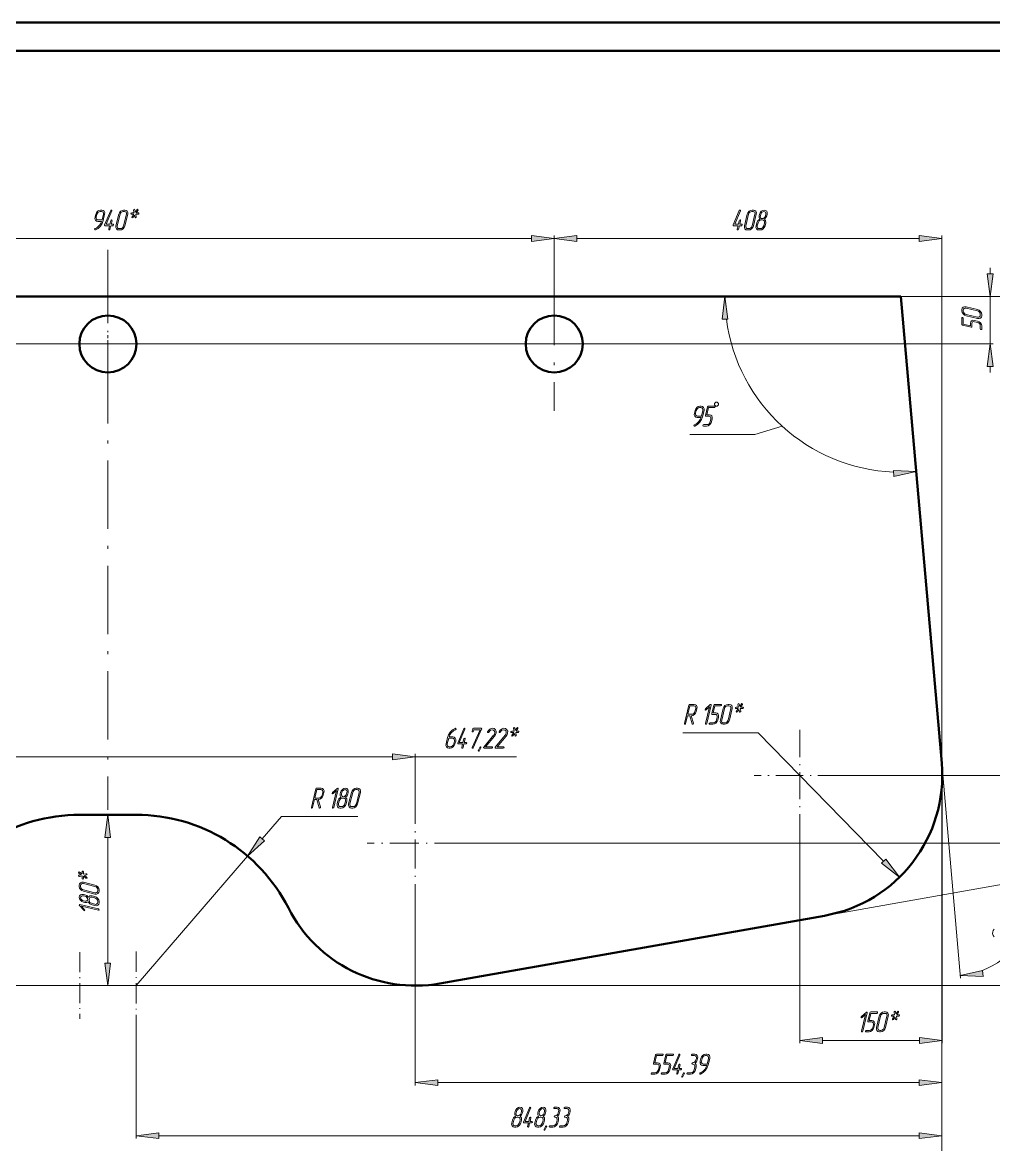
# Model space of a CAD drawing. Extents: x 0 to 420, y 0 to 297.
# Drawn here: x 162.6 to 333.1, y 100 to 297 of the extents above; entities that cross this region are included whole.
import ezdxf

# ---------------------------------------------------------------- set-up
doc = ezdxf.new("R2010")
doc.units = 0
doc.linetypes.add('DASHDOT', pattern=[18.5, 12, -3, 0.5, -3])

msp = doc.modelspace()

# ---------------------------------------------------------------- linework, layer by layer
at = {"color": 7, "lineweight": 50}
for p, q in [((420, 297), (0, 297)), ((415, 292), (20, 292)), ((38.450058, 248.887726), (316.782593, 248.887726)), ((323.949646, 166.96759), (316.782593, 248.887726)), ((177.616318, 157.887726), (172.671356, 157.887726)), ((177.616318, 157.887726), (182.561279, 157.887726)), ((235.892273, 128.267532), (303.385986, 140.168488))]:
    msp.add_line(p, q, dxfattribs=at)
at = {"color": 7, "lineweight": 13}
for p, q in [((103.248764, 259.064117), (251.983871, 259.064117)), ((255.949646, 252.32074), (255.949646, 259.564117)), ((255.949646, 252.32074), (255.949646, 259.564117)), ((259.915436, 259.064117), (319.983887, 259.064117)), ((323.949646, 166.96759), (323.949646, 259.564117)), ((332.478241, 252.853516), (332.478241, 253.887726)), ((316.782593, 248.887726), (370.407501, 248.887726)), ((316.782593, 248.887726), (332.978241, 248.887726)), ((332.478241, 240.554398), (332.478241, 248.887726)), ((109.653809, 240.554398), (332.978241, 240.554398)), ((332.478241, 235.554398), (332.478241, 236.588623)), ((291.16217, 224.628418), (279.773132, 224.628418)), ((295.930725, 226.131958), (291.16217, 224.628418)), ((291.72699, 172.271851), (278.533569, 172.271851)), ((313.75116, 149.750015), (291.72699, 172.271851)), ((127.647339, 168.068359), (227.585297, 168.068359)), ((231.551071, 161.346252), (231.551071, 168.568359)), ((231.551407, 168.068359), (249.354034, 168.068359)), ((323.949646, 166.96759), (323.949646, 92.572365)), ((323.949646, 166.96759), (327.255554, 129.181015)), ((323.949646, 166.96759), (323.949646, 101.039162)), ((323.949646, 166.96759), (323.949646, 110.352631)), ((307.028198, 164.788696), (362.10556, 164.788696)), ((324.0448, 164.788696), (324.0448, 117.761078)), ((204.703918, 153.643845), (208.073257, 157.563019)), ((208.073257, 157.563019), (221.487732, 157.563019)), ((299.0448, 156.805252), (299.0448, 117.761078)), ((177.575714, 131.8535), (177.575714, 153.921936)), ((240.009598, 152.887726), (350.915985, 152.887726)), ((182.561279, 127.887726), (202.118591, 150.636612)), ((303.385986, 140.168488), (340.740662, 146.755127)), ((231.551071, 144.429199), (231.551071, 110.352631)), ((123.681564, 127.887726), (370.407501, 127.887726)), ((231.551071, 127.887726), (362.10556, 127.887726)), ((231.551071, 127.887726), (350.915985, 127.887726)), ((182.561279, 121.886459), (182.561279, 101.039162)), ((303.010559, 118.261078), (320.07901, 118.261078)), ((235.516846, 110.852631), (319.983887, 110.852631)), ((186.527054, 101.539162), (319.983887, 101.539162))]:
    msp.add_line(p, q, dxfattribs=at)
at = {"color": 7, "linetype": 'DASHDOT', "lineweight": 13}
for p, q in [((177.616318, 257.083008), (177.616318, 158.772308)), ((255.949646, 252.32074), (255.949646, 228.788055)), ((267.716003, 240.554398), (244.183319, 240.554398))]:
    msp.add_line(p, q, dxfattribs=at)
at = {"color": 7, "linetype": 'DASHDOT', "lineweight": 13, "ltscale": 0.456659}
for p, q in [((177.616318, 249.687576), (177.616318, 231.421219)), ((186.749496, 240.554398), (168.483139, 240.554398))]:
    msp.add_line(p, q, dxfattribs=at)
at = {"color": 7, "linetype": 'DASHDOT', "lineweight": 13, "ltscale": 0.399172}
msp.add_line((299.0448, 172.772125), (299.0448, 156.805252), dxfattribs=at)
at = {"color": 7, "linetype": 'DASHDOT', "lineweight": 13, "ltscale": 0.399171}
msp.add_line((307.028198, 164.788696), (291.06134, 164.788696), dxfattribs=at)
at = {"color": 7, "linetype": 'DASHDOT', "lineweight": 13, "ltscale": 0.422926}
for p, q in [((231.551071, 161.346252), (231.551071, 144.429199)), ((240.009598, 152.887726), (223.092545, 152.887726))]:
    msp.add_line(p, q, dxfattribs=at)
at = {"color": 7, "linetype": 'DASHDOT', "lineweight": 13, "ltscale": 0.292593}
for p, q in [((172.671356, 133.739594), (172.671356, 122.035858)), ((178.523224, 127.887726), (166.819489, 127.887726))]:
    msp.add_line(p, q, dxfattribs=at)
at = {"color": 7, "linetype": 'DASHDOT', "lineweight": 13, "ltscale": 0.300063}
for p, q in [((182.561279, 133.888992), (182.561279, 121.886459)), ((188.562546, 127.887726), (176.560013, 127.887726))]:
    msp.add_line(p, q, dxfattribs=at)
at = {"color": 7, "lineweight": 13}
for points in [[(176.780457, 262.201538), (177.047562, 263.31192), (177.065994, 263.603607), (176.978485, 263.844086), (176.794281, 264.007843), (176.550201, 264.064117), (176.324539, 264.064117), (176.048233, 264.002716), (175.790329, 263.838989), (175.587692, 263.593353), (175.472565, 263.31192), (175.352829, 262.810455), (175.329803, 262.518799), (175.417297, 262.27832), (175.596909, 262.114563), (175.845596, 262.063385), (176.51796, 262.063385), (176.37059, 261.715454), (176.149536, 261.377716), (175.799545, 261.034882), (175.596909, 260.901855), (175.389679, 260.804626), (175.320587, 260.758575), (175.288361, 260.692047), (175.297562, 260.599945), (175.362045, 260.564117), (175.412704, 260.569244), (175.891647, 260.840454), (176.306122, 261.24469), (176.596252, 261.700073)], [(178.194275, 261.56192), (178.346252, 262.191315), (178.332443, 262.283417), (178.26796, 262.314117), (178.180466, 262.27832), (178.12059, 262.191315), (177.968628, 261.56192), (177.319275, 261.56192), (178.309402, 263.910614), (178.318619, 263.941315), (178.30481, 264.02832), (178.231125, 264.064117), (178.15744, 264.038544), (178.102173, 263.961792), (177.047562, 261.464722), (177.042969, 261.434021), (177.05217, 261.347015), (177.121246, 261.311188), (177.908752, 261.311188), (177.756775, 260.68692), (177.770599, 260.594818), (177.844284, 260.564117), (177.931778, 260.594818), (177.982437, 260.68692), (178.134415, 261.311188), (178.475204, 261.311188), (178.567307, 261.352142), (178.617966, 261.439117), (178.608749, 261.526123), (178.535065, 261.56192)], [(180.607437, 261.311188), (181.090988, 263.31192), (181.109406, 263.59848), (181.021912, 263.844086), (180.837692, 264.007843), (180.593628, 264.064117), (180.367966, 264.064117), (180.091644, 264.002716), (179.833755, 263.838989), (179.631119, 263.593353), (179.515991, 263.31192), (179.03244, 261.311188), (179.009415, 261.024658), (179.106125, 260.784149), (179.281128, 260.615295), (179.525192, 260.564117), (179.750854, 260.564117), (180.022568, 260.615295), (180.285065, 260.784149), (180.487701, 261.024658)], [(182.573883, 263.562653), (182.877838, 264.002716), (182.905457, 264.064117), (182.891647, 264.151123), (182.817963, 264.18692), (182.707443, 264.115295), (182.431122, 263.716187), (182.348221, 264.115295), (182.260727, 264.18692), (182.173218, 264.145996), (182.117966, 264.064117), (182.117966, 264.002716), (182.210068, 263.562653), (181.80481, 263.562653), (181.712692, 263.521729), (181.666641, 263.43985), (181.671249, 263.347748), (181.744934, 263.31192), (182.150192, 263.31192), (181.846252, 262.871887), (181.818619, 262.810455), (181.832443, 262.72348), (181.906128, 262.687653), (182.021255, 262.759308), (182.297562, 263.158417), (182.380463, 262.759308), (182.463364, 262.687653), (182.555466, 262.72348), (182.606125, 262.810455), (182.606125, 262.871887), (182.514008, 263.31192), (182.919281, 263.31192), (183.015991, 263.352875), (183.06665, 263.43985), (183.052826, 263.526855), (182.979141, 263.562653)], [(288.50592, 261.56192), (288.657898, 262.191315), (288.644043, 262.283417), (288.57959, 262.314117), (288.492096, 262.27832), (288.43222, 262.191315), (288.280243, 261.56192), (287.63092, 261.56192), (288.621033, 263.910614), (288.630249, 263.941315), (288.616425, 264.02832), (288.542755, 264.064117), (288.469055, 264.038544), (288.413818, 263.961792), (287.359192, 261.464722), (287.354584, 261.434021), (287.3638, 261.347015), (287.432861, 261.311188), (288.220398, 261.311188), (288.06842, 260.68692), (288.082214, 260.594818), (288.155914, 260.564117), (288.243408, 260.594818), (288.294067, 260.68692), (288.446045, 261.311188), (288.786835, 261.311188), (288.878937, 261.352142), (288.929596, 261.439117), (288.92038, 261.526123), (288.84668, 261.56192)], [(290.919067, 261.311188), (291.402618, 263.31192), (291.421021, 263.59848), (291.333527, 263.844086), (291.149323, 264.007843), (290.905243, 264.064117), (290.679596, 264.064117), (290.403259, 264.002716), (290.145386, 263.838989), (289.942749, 263.593353), (289.827606, 263.31192), (289.344055, 261.311188), (289.321045, 261.024658), (289.417725, 260.784149), (289.592743, 260.615295), (289.836823, 260.564117), (290.0625, 260.564117), (290.334198, 260.615295), (290.59668, 260.784149), (290.799316, 261.024658)], [(292.940765, 261.311188), (293.060486, 261.812653), (293.0513, 262.206665), (292.85788, 262.477875), (293.106567, 262.738831), (293.249329, 263.061188), (293.309204, 263.317047), (293.327606, 263.603607), (293.240112, 263.844086), (293.055908, 264.007843), (292.811829, 264.064117), (292.5401, 264.007843), (292.286804, 263.844086), (292.074982, 263.59848), (291.959839, 263.317047), (291.899963, 263.061188), (291.890778, 262.733704), (292.00589, 262.477875), (291.678925, 262.201538), (291.485504, 261.812653), (291.365784, 261.311188), (291.342743, 261.024658), (291.439453, 260.784149), (291.614441, 260.615295), (291.858521, 260.564117), (292.084198, 260.564117), (292.355896, 260.615295), (292.618408, 260.784149), (292.821045, 261.024658)], [(176.582443, 262.314117), (175.905457, 262.314117), (175.744278, 262.344818), (175.624542, 262.457397), (175.560074, 262.616028), (175.578491, 262.810455), (175.698227, 263.31192), (175.77652, 263.501251), (175.910065, 263.665009), (176.08046, 263.772461), (176.264679, 263.813385), (176.490326, 263.813385), (176.656128, 263.772461), (176.775864, 263.665009), (176.831116, 263.501251), (176.821915, 263.31192)], [(180.381775, 261.311188), (180.298889, 261.111633), (180.165329, 260.95813), (179.990326, 260.845551), (179.81073, 260.81485), (179.585068, 260.81485), (179.423889, 260.845551), (179.308746, 260.95813), (179.244278, 261.11676), (179.258087, 261.311188), (179.741653, 263.31192), (179.815338, 263.501251), (179.953491, 263.665009), (180.123886, 263.772461), (180.30809, 263.813385), (180.533752, 263.813385), (180.694931, 263.772461), (180.814667, 263.665009), (180.874542, 263.501251), (180.865326, 263.31192)], [(290.69342, 261.311188), (290.610504, 261.111633), (290.476959, 260.95813), (290.301941, 260.845551), (290.122345, 260.81485), (289.896698, 260.81485), (289.735504, 260.845551), (289.620361, 260.95813), (289.555908, 261.11676), (289.569702, 261.311188), (290.053284, 263.31192), (290.126953, 263.501251), (290.265106, 263.665009), (290.435516, 263.772461), (290.61972, 263.813385), (290.845367, 263.813385), (291.006561, 263.772461), (291.126282, 263.665009), (291.186157, 263.501251), (291.176941, 263.31192)], [(292.715118, 261.311188), (292.632202, 261.11676), (292.498657, 260.95813), (292.328278, 260.845551), (292.144043, 260.81485), (291.918396, 260.81485), (291.757202, 260.845551), (291.64209, 260.95813), (291.577606, 261.11676), (291.591431, 261.311188), (291.711182, 261.812653), (291.927612, 262.165741), (292.098022, 262.273193), (292.282227, 262.314117), (292.507874, 262.314117), (292.673645, 262.273193), (292.793396, 262.165741), (292.848663, 262.001984), (292.834839, 261.812653)], [(293.023682, 263.061188), (292.940765, 262.861633), (292.802612, 262.703003), (292.632202, 262.595551), (292.452606, 262.56485), (292.286804, 262.595551), (292.167084, 262.70813), (292.111816, 262.86676), (292.125641, 263.061188), (292.185486, 263.317047), (292.263794, 263.506378), (292.406555, 263.670105), (292.572357, 263.772461), (292.756561, 263.813385), (292.917725, 263.772461), (293.037476, 263.665009), (293.097351, 263.506378), (293.083527, 263.317047)], [(251.983871, 258.542023), (255.949646, 259.064117), (251.983871, 259.586243)], [(259.915436, 259.586243), (255.949646, 259.064117), (259.915436, 258.542023)], [(319.983887, 258.542023), (323.949646, 259.064117), (319.983887, 259.586243)], [(331.956116, 252.853516), (332.478241, 248.887726), (333.000366, 252.853516)], [(286.440063, 244.921951), (285.917969, 248.887726), (285.395874, 244.921951)], [(330.23114, 246.590805), (328.230438, 247.074356), (327.943909, 247.092773), (327.698273, 247.00528), (327.534546, 246.82106), (327.478241, 246.576981), (327.478241, 246.351318), (327.539642, 246.075012), (327.703369, 245.817108), (327.949005, 245.614487), (328.230438, 245.499359), (330.23114, 245.015808), (330.5177, 244.992767), (330.758209, 245.089478), (330.927063, 245.264481), (330.978241, 245.50856), (330.978241, 245.734222), (330.927063, 246.005936), (330.758209, 246.268433), (330.5177, 246.471069)], [(330.23114, 246.365143), (330.430725, 246.282257), (330.584229, 246.148697), (330.696808, 245.973694), (330.727509, 245.794098), (330.727509, 245.568436), (330.696808, 245.407242), (330.584229, 245.292114), (330.425598, 245.227646), (330.23114, 245.241455), (328.230438, 245.725006), (328.041107, 245.798691), (327.87738, 245.936859), (327.769897, 246.107239), (327.728973, 246.291458), (327.728973, 246.51712), (327.769897, 246.678299), (327.87738, 246.798035), (328.041107, 246.85791), (328.230438, 246.848694)], [(330.23114, 244.564484), (329.729706, 244.684219), (329.443176, 244.702637), (329.202637, 244.615143), (329.03891, 244.435532), (328.982605, 244.19606), (328.982605, 243.744751), (327.728973, 244.044083), (327.728973, 245.052643), (327.688049, 245.149353), (327.60614, 245.200012), (327.519165, 245.186188), (327.478241, 245.112518), (327.478241, 243.988831), (327.514038, 243.896729), (327.60614, 243.850662), (329.105438, 243.486847), (329.202637, 243.491455), (329.233337, 243.56514), (329.233337, 244.131592), (329.269165, 244.29277), (329.376648, 244.417114), (329.540375, 244.472382), (329.729706, 244.458557), (330.23114, 244.338821), (330.425598, 244.260529), (330.584229, 244.126984), (330.696808, 243.951981), (330.727509, 243.772369), (330.727509, 243.205933), (330.768433, 243.113831), (330.855438, 243.063171), (330.942444, 243.072372), (330.978241, 243.146057), (330.978241, 243.712509), (330.927063, 243.979614), (330.758209, 244.242111), (330.5177, 244.444748)], [(333.000366, 236.588623), (332.478241, 240.554398), (331.956116, 236.588623)], [(281.969818, 227.765839), (282.236938, 228.876221), (282.255371, 229.167892), (282.167847, 229.408386), (281.983643, 229.572128), (281.739563, 229.628418), (281.513916, 229.628418), (281.23761, 229.567017), (280.979706, 229.403275), (280.777069, 229.157654), (280.661926, 228.876221), (280.542206, 228.374771), (280.519165, 228.083099), (280.606689, 227.842606), (280.786255, 227.678864), (281.034973, 227.627686), (281.707336, 227.627686), (281.559967, 227.279739), (281.338898, 226.942017), (280.988892, 226.599182), (280.786255, 226.466141), (280.579041, 226.368912), (280.509949, 226.322861), (280.477722, 226.256348), (280.486938, 226.164246), (280.551392, 226.128418), (280.602051, 226.133545), (281.080994, 226.404739), (281.495483, 226.808975), (281.785614, 227.264389)], [(281.77179, 227.878418), (281.094818, 227.878418), (280.933655, 227.909119), (280.813904, 228.021698), (280.749451, 228.180328), (280.767853, 228.374771), (280.887573, 228.876221), (280.965881, 229.065552), (281.099426, 229.229294), (281.269836, 229.336761), (281.454041, 229.377686), (281.679688, 229.377686), (281.84549, 229.336761), (281.96521, 229.229294), (282.020477, 229.065552), (282.011292, 228.876221)], [(283.549438, 226.875488), (283.669159, 227.376953), (283.687592, 227.663513), (283.600098, 227.904007), (283.420471, 228.067749), (283.181, 228.124039), (282.729675, 228.124039), (283.029053, 229.377686), (284.037598, 229.377686), (284.134308, 229.418625), (284.184967, 229.500488), (284.171143, 229.587479), (284.097473, 229.628418), (282.973755, 229.628418), (282.881653, 229.592606), (282.835632, 229.500488), (282.471802, 228.001221), (282.47641, 227.904007), (282.550079, 227.873306), (283.116516, 227.873306), (283.27771, 227.837479), (283.402069, 227.730026), (283.457336, 227.566284), (283.443512, 227.376953), (283.323792, 226.875488), (283.245483, 226.681061), (283.111938, 226.52243), (282.936951, 226.409851), (282.757324, 226.37915), (282.190887, 226.37915), (282.098755, 226.338211), (282.048096, 226.251221), (282.057312, 226.164246), (282.131012, 226.128418), (282.697449, 226.128418), (282.964569, 226.179596), (283.227051, 226.34845), (283.429688, 226.588943)], [(284.295471, 229.628418), (284.528809, 229.628418), (284.762146, 229.861755), (284.762146, 230.095093), (284.528809, 230.32843), (284.295471, 230.32843), (284.062134, 230.095093), (284.062134, 229.861755)], [(315.567413, 217.274811), (319.472595, 218.140564), (315.47641, 218.315048)], [(288.651978, 176.770386), (288.955933, 177.210449), (288.983582, 177.271851), (288.969757, 177.358841), (288.896057, 177.394653), (288.785522, 177.323013), (288.509216, 176.923889), (288.426331, 177.323013), (288.338837, 177.394653), (288.251343, 177.353714), (288.196045, 177.271851), (288.196045, 177.210449), (288.288177, 176.770386), (287.882904, 176.770386), (287.790802, 176.729446), (287.744751, 176.647583), (287.749359, 176.555481), (287.823029, 176.519653), (288.228302, 176.519653), (287.924347, 176.07959), (287.896729, 176.018188), (287.910522, 175.931213), (287.984222, 175.895386), (288.099365, 175.967026), (288.375671, 176.36615), (288.458557, 175.967026), (288.541443, 175.895386), (288.633545, 175.931213), (288.684204, 176.018188), (288.684204, 176.07959), (288.592102, 176.519653), (288.997375, 176.519653), (289.094086, 176.560593), (289.144745, 176.647583), (289.13092, 176.734573), (289.057251, 176.770386)], [(279.993439, 175.271118), (280.021057, 175.271118), (280.292786, 175.327408), (280.550659, 175.49115), (280.757904, 175.731644), (280.877625, 176.018188), (280.997375, 176.519653), (281.015808, 176.806213), (280.928284, 177.051819), (280.74408, 177.215561), (280.5, 177.271851), (279.712524, 177.271851), (279.620422, 177.236023), (279.574341, 177.143921), (278.786865, 173.894653), (278.800659, 173.802551), (278.869751, 173.771851), (278.961853, 173.802551), (279.012512, 173.894653), (279.348694, 175.271118), (279.735535, 175.271118), (280.140808, 173.833252), (280.168427, 173.782074), (280.219086, 173.771851), (280.30658, 173.807663), (280.361847, 173.894653), (280.366455, 173.961182)], [(279.408569, 175.521851), (279.767761, 177.021118), (280.440125, 177.021118), (280.601318, 176.980179), (280.721069, 176.872726), (280.780945, 176.708984), (280.771729, 176.519653), (280.651978, 176.018188), (280.569092, 175.823746), (280.430939, 175.665131), (280.260529, 175.557663), (280.080933, 175.521851)], [(282.706604, 173.894653), (283.49408, 177.143921), (283.480286, 177.236023), (283.406586, 177.266724), (283.3237, 177.230911), (282.47171, 176.483841), (282.411865, 176.396851), (282.430267, 176.30986), (282.499359, 176.268921), (282.586853, 176.30986), (283.194763, 176.847137), (282.480927, 173.894653), (282.499359, 173.802551), (282.56842, 173.771851), (282.655945, 173.802551)], [(284.659241, 174.518921), (284.778961, 175.020386), (284.797363, 175.306931), (284.7099, 175.547424), (284.530273, 175.711182), (284.290802, 175.767456), (283.839478, 175.767456), (284.138824, 177.021118), (285.1474, 177.021118), (285.24408, 177.062057), (285.294739, 177.143921), (285.280945, 177.230911), (285.207245, 177.271851), (284.083557, 177.271851), (283.991455, 177.236023), (283.945404, 177.143921), (283.581604, 175.644653), (283.586182, 175.547424), (283.659882, 175.516724), (284.226318, 175.516724), (284.387512, 175.480911), (284.511841, 175.373459), (284.567108, 175.209717), (284.553284, 175.020386), (284.433563, 174.518921), (284.355286, 174.324478), (284.221741, 174.165848), (284.046722, 174.053284), (283.867126, 174.022583), (283.300659, 174.022583), (283.208557, 173.981644), (283.157898, 173.894653), (283.167114, 173.807663), (283.240784, 173.771851), (283.807251, 173.771851), (284.074341, 173.823013), (284.336853, 173.991882), (284.53949, 174.232376)], [(286.685547, 174.518921), (287.169098, 176.519653), (287.1875, 176.806213), (287.100006, 177.051819), (286.915802, 177.215561), (286.671722, 177.271851), (286.446075, 177.271851), (286.169739, 177.210449), (285.911865, 177.046707), (285.709229, 176.801086), (285.594086, 176.519653), (285.110535, 174.518921), (285.087524, 174.232376), (285.184204, 173.991882), (285.359222, 173.823013), (285.603302, 173.771851), (285.828979, 173.771851), (286.100677, 173.823013), (286.363159, 173.991882), (286.565796, 174.232376)], [(286.4599, 174.518921), (286.376984, 174.319366), (286.243439, 174.165848), (286.06842, 174.053284), (285.888824, 174.022583), (285.663177, 174.022583), (285.501984, 174.053284), (285.386841, 174.165848), (285.322388, 174.324478), (285.336182, 174.518921), (285.819763, 176.519653), (285.893433, 176.708984), (286.031586, 176.872726), (286.201996, 176.980179), (286.3862, 177.021118), (286.611847, 177.021118), (286.773041, 176.980179), (286.892761, 176.872726), (286.952637, 176.708984), (286.94342, 176.519653)], [(237.228378, 171.430939), (236.956665, 170.31543), (236.93364, 170.028885), (237.03035, 169.788391), (237.205353, 169.619537), (237.449432, 169.568359), (237.675079, 169.568359), (237.946808, 169.619537), (238.20929, 169.788391), (238.411926, 170.028885), (238.531677, 170.31543), (238.651398, 170.816895), (238.66983, 171.103455), (238.582321, 171.34906), (238.40271, 171.512817), (238.158646, 171.569092), (237.490875, 171.569092), (237.633636, 171.911926), (237.854691, 172.249649), (238.204697, 172.592484), (238.40271, 172.725525), (238.609955, 172.822754), (238.68364, 172.873917), (238.715881, 172.940445), (238.702057, 173.027435), (238.637589, 173.068359), (238.591537, 173.058136), (238.107986, 172.786926), (237.693512, 172.38269), (237.403381, 171.927277)], [(240.161926, 170.566162), (240.313904, 171.195557), (240.300079, 171.287659), (240.235611, 171.318359), (240.148117, 171.282547), (240.088242, 171.195557), (239.936279, 170.566162), (239.286926, 170.566162), (240.277069, 172.914856), (240.28627, 172.945557), (240.272461, 173.032547), (240.198761, 173.068359), (240.125092, 173.042786), (240.069824, 172.966034), (239.015213, 170.468948), (239.01062, 170.438248), (239.019821, 170.351257), (239.088898, 170.31543), (239.876404, 170.31543), (239.724426, 169.691162), (239.738251, 169.59906), (239.81192, 169.568359), (239.899429, 169.59906), (239.950089, 169.691162), (240.102051, 170.31543), (240.442841, 170.31543), (240.534958, 170.356384), (240.585617, 170.443359), (240.576401, 170.53035), (240.502716, 170.566162)], [(243.201401, 172.914856), (243.21521, 172.950668), (243.201401, 173.032547), (243.127716, 173.068359), (241.773773, 173.068359), (241.681671, 173.032547), (241.63562, 172.940445), (241.543503, 172.566895), (241.552719, 172.474792), (241.626404, 172.444092), (241.713898, 172.474792), (241.769165, 172.566895), (241.829041, 172.817627), (242.925079, 172.817627), (241.534302, 169.721863), (241.520477, 169.68605), (241.538895, 169.59906), (241.607971, 169.568359), (241.681671, 169.593948), (241.741531, 169.665588)], [(244.969818, 169.568359), (245.066528, 169.609299), (245.112579, 169.691162), (245.103363, 169.783279), (245.029694, 169.819092), (243.89679, 169.819092), (245.471802, 171.702133), (245.64679, 171.963104), (245.7435, 172.20871), (245.757324, 172.541321), (245.623764, 172.822754), (245.393494, 173.006958), (245.107971, 173.068359), (244.877716, 173.032547), (244.665863, 172.930206), (244.444824, 172.740875), (244.260605, 172.474792), (244.242188, 172.428741), (244.256012, 172.341751), (244.329681, 172.305939), (244.398773, 172.331528), (244.449432, 172.387817), (244.734955, 172.715302), (245.057312, 172.812515), (245.269165, 172.766464), (245.430344, 172.638535), (245.517853, 172.43898), (245.508636, 172.20871), (245.43956, 172.024506), (245.384293, 171.937515), (245.315216, 171.840302), (243.579025, 169.762817), (243.546783, 169.701401), (243.556, 169.609299), (243.625092, 169.568359)], [(246.991531, 169.568359), (247.088242, 169.609299), (247.134293, 169.691162), (247.125076, 169.783279), (247.051392, 169.819092), (245.918503, 169.819092), (247.4935, 171.702133), (247.668503, 171.963104), (247.765213, 172.20871), (247.779022, 172.541321), (247.645477, 172.822754), (247.415207, 173.006958), (247.129684, 173.068359), (246.899414, 173.032547), (246.687576, 172.930206), (246.466522, 172.740875), (246.282318, 172.474792), (246.263885, 172.428741), (246.27771, 172.341751), (246.351395, 172.305939), (246.420471, 172.331528), (246.47113, 172.387817), (246.756653, 172.715302), (247.079025, 172.812515), (247.290863, 172.766464), (247.452057, 172.638535), (247.539551, 172.43898), (247.530334, 172.20871), (247.461273, 172.024506), (247.406006, 171.937515), (247.336914, 171.840302), (245.600739, 169.762817), (245.568497, 169.701401), (245.577713, 169.609299), (245.64679, 169.568359)], [(249.257324, 172.566895), (249.561279, 173.006958), (249.588898, 173.068359), (249.575089, 173.15535), (249.501404, 173.191177), (249.390884, 173.119537), (249.114563, 172.720413), (249.031677, 173.119537), (248.944168, 173.191177), (248.856674, 173.150238), (248.801407, 173.068359), (248.801407, 173.006958), (248.893509, 172.566895), (248.488251, 172.566895), (248.396149, 172.52597), (248.350098, 172.444092), (248.354706, 172.35199), (248.428375, 172.316177), (248.833649, 172.316177), (248.529694, 171.876114), (248.502075, 171.814713), (248.515884, 171.727722), (248.589569, 171.691895), (248.704697, 171.763535), (248.981018, 172.162659), (249.063904, 171.763535), (249.146805, 171.691895), (249.238907, 171.727722), (249.289566, 171.814713), (249.289566, 171.876114), (249.197464, 172.316177), (249.602722, 172.316177), (249.699432, 172.357101), (249.750092, 172.444092), (249.736267, 172.531082), (249.662598, 172.566895)], [(237.426407, 171.318359), (238.09877, 171.318359), (238.264557, 171.277435), (238.384308, 171.169968), (238.43956, 171.006226), (238.425751, 170.816895), (238.306, 170.31543), (238.223114, 170.121002), (238.089569, 169.962372), (237.919159, 169.849792), (237.734955, 169.819092), (237.509308, 169.819092), (237.348114, 169.849792), (237.232986, 169.962372), (237.168518, 170.121002), (237.182327, 170.31543)], [(243.095474, 169.675812), (243.077057, 169.75769), (243.003372, 169.793518), (242.929688, 169.767929), (242.87442, 169.696289), (242.639557, 169.199951), (242.625732, 169.164124), (242.644165, 169.082245), (242.713242, 169.041321), (242.786926, 169.066895), (242.846802, 169.143646), (243.077057, 169.634888)], [(227.585297, 167.546265), (231.551071, 168.068359), (227.585297, 168.590469)], [(214.533127, 160.562286), (214.56076, 160.562286), (214.832458, 160.618591), (215.090363, 160.782318), (215.297607, 161.022827), (215.417328, 161.309372), (215.537079, 161.810837), (215.555496, 162.097382), (215.467987, 162.343002), (215.283783, 162.506744), (215.039703, 162.563019), (214.252197, 162.563019), (214.160095, 162.527206), (214.114044, 162.435104), (213.326538, 159.185837), (213.340363, 159.093719), (213.409439, 159.063019), (213.501541, 159.093719), (213.5522, 159.185837), (213.888397, 160.562286), (214.275238, 160.562286), (214.680496, 159.12442), (214.70813, 159.073257), (214.758789, 159.063019), (214.846283, 159.098846), (214.90155, 159.185837), (214.906158, 159.25235)], [(213.948257, 160.813019), (214.307465, 162.312302), (214.979828, 162.312302), (215.141022, 162.271362), (215.260757, 162.16391), (215.320618, 162.000153), (215.311417, 161.810837), (215.191681, 161.309372), (215.10878, 161.114929), (214.970627, 160.956299), (214.800232, 160.848846), (214.620621, 160.813019)], [(217.246277, 159.185837), (218.033783, 162.435104), (218.019958, 162.527206), (217.946289, 162.557907), (217.863388, 162.522095), (217.011414, 161.775024), (216.951538, 161.688019), (216.969971, 161.601044), (217.039047, 161.560104), (217.126541, 161.601044), (217.734436, 162.138321), (217.02063, 159.185837), (217.039047, 159.093719), (217.108124, 159.063019), (217.195618, 159.093719)], [(219.424576, 159.810104), (219.544312, 160.311569), (219.535095, 160.705566), (219.341675, 160.976776), (219.590363, 161.237732), (219.733124, 161.560104), (219.792999, 161.815948), (219.811417, 162.102509), (219.723907, 162.343002), (219.539703, 162.506744), (219.295624, 162.563019), (219.023911, 162.506744), (218.77063, 162.343002), (218.558777, 162.097382), (218.443649, 161.815948), (218.383789, 161.560104), (218.374573, 161.23262), (218.4897, 160.976776), (218.162735, 160.700455), (217.969299, 160.311569), (217.849579, 159.810104), (217.826538, 159.52356), (217.923248, 159.283051), (218.098267, 159.114197), (218.342331, 159.063019), (218.567993, 159.063019), (218.839706, 159.114197), (219.102203, 159.283051), (219.30484, 159.52356)], [(219.507477, 161.560104), (219.424576, 161.360535), (219.286407, 161.20192), (219.116028, 161.094452), (218.936417, 161.063751), (218.77063, 161.094452), (218.650879, 161.207031), (218.595627, 161.365662), (218.609436, 161.560104), (218.669312, 161.815948), (218.747589, 162.00528), (218.890366, 162.169022), (219.056152, 162.271362), (219.240356, 162.312302), (219.40155, 162.271362), (219.521286, 162.16391), (219.581146, 162.00528), (219.567337, 161.815948)], [(221.446289, 159.810104), (221.92984, 161.810837), (221.948257, 162.097382), (221.860748, 162.343002), (221.676544, 162.506744), (221.432465, 162.563019), (221.206818, 162.563019), (220.930496, 162.501617), (220.672607, 162.337891), (220.469971, 162.09227), (220.354828, 161.810837), (219.871277, 159.810104), (219.848267, 159.52356), (219.944977, 159.283051), (220.119965, 159.114197), (220.364044, 159.063019), (220.589706, 159.063019), (220.86142, 159.114197), (221.123917, 159.283051), (221.326538, 159.52356)], [(221.220627, 159.810104), (221.137726, 159.610535), (221.004181, 159.457031), (220.829178, 159.344452), (220.649567, 159.313751), (220.42392, 159.313751), (220.262726, 159.344452), (220.147598, 159.457031), (220.08313, 159.615662), (220.096939, 159.810104), (220.58049, 161.810837), (220.654175, 162.000153), (220.792328, 162.16391), (220.962738, 162.271362), (221.146942, 162.312302), (221.372604, 162.312302), (221.533783, 162.271362), (221.653519, 162.16391), (221.713394, 162.000153), (221.704178, 161.810837)], [(219.198914, 159.810104), (219.116028, 159.615662), (218.982468, 159.457031), (218.812073, 159.344452), (218.627869, 159.313751), (218.402206, 159.313751), (218.241028, 159.344452), (218.125885, 159.457031), (218.061417, 159.615662), (218.075226, 159.810104), (218.194977, 160.311569), (218.411407, 160.664642), (218.581818, 160.772095), (218.766022, 160.813019), (218.991669, 160.813019), (219.157471, 160.772095), (219.277206, 160.664642), (219.332458, 160.500885), (219.318649, 160.311569)], [(178.097824, 153.921936), (177.575714, 157.887726), (177.053619, 153.921936)], [(204.308014, 153.984207), (202.118591, 150.636612), (205.099823, 153.303467)], [(313.377869, 149.384979), (316.523865, 146.914627), (314.12442, 150.115051)], [(173.077179, 147.509094), (172.637115, 147.813049), (172.575714, 147.840683), (172.488724, 147.826874), (172.452911, 147.753174), (172.524551, 147.642654), (172.923676, 147.366333), (172.524551, 147.283447), (172.452911, 147.195953), (172.493851, 147.108444), (172.575714, 147.053192), (172.637115, 147.053192), (173.077179, 147.145294), (173.077179, 146.740021), (173.118118, 146.647919), (173.199982, 146.601868), (173.292084, 146.606476), (173.327911, 146.680161), (173.327911, 147.085419), (173.767975, 146.781464), (173.829376, 146.753845), (173.916367, 146.767654), (173.952179, 146.841339), (173.880539, 146.956482), (173.481415, 147.232788), (173.880539, 147.315674), (173.952179, 147.398575), (173.916367, 147.490692), (173.829376, 147.541336), (173.767975, 147.541336), (173.327911, 147.449234), (173.327911, 147.854492), (173.286972, 147.951202), (173.199982, 148.001862), (173.112991, 147.988052), (173.077179, 147.914368)], [(175.328644, 145.542664), (173.327911, 146.026215), (173.041367, 146.044632), (172.795746, 145.957123), (172.632004, 145.772919), (172.575714, 145.528839), (172.575714, 145.303177), (172.637115, 145.026855), (172.800858, 144.768967), (173.046478, 144.566345), (173.327911, 144.451202), (175.328644, 143.967651), (175.615189, 143.944626), (175.855682, 144.041336), (176.024551, 144.216339), (176.075714, 144.460419), (176.075714, 144.686066), (176.024551, 144.957794), (175.855682, 145.220276), (175.615189, 145.422913)], [(175.328644, 145.316986), (175.528198, 145.2341), (175.681717, 145.100555), (175.794281, 144.925552), (175.824982, 144.745941), (175.824982, 144.520294), (175.794281, 144.3591), (175.681717, 144.243973), (175.523087, 144.179504), (175.328644, 144.193314), (173.327911, 144.676865), (173.13858, 144.750549), (172.974838, 144.888702), (172.867386, 145.059097), (172.826447, 145.243317), (172.826447, 145.468964), (172.867386, 145.630157), (172.974838, 145.749893), (173.13858, 145.809753), (173.327911, 145.800552)], [(175.328644, 143.52095), (174.827179, 143.640686), (174.433167, 143.63147), (174.161972, 143.438049), (173.901016, 143.686737), (173.578644, 143.829498), (173.3228, 143.889374), (173.03624, 143.907791), (172.795746, 143.820282), (172.632004, 143.636078), (172.575714, 143.391998), (172.632004, 143.120285), (172.795746, 142.867004), (173.041367, 142.655151), (173.3228, 142.540024), (173.578644, 142.480164), (173.906128, 142.470947), (174.161972, 142.586075), (174.438293, 142.259094), (174.827179, 142.065674), (175.328644, 141.945953), (175.615189, 141.922913), (175.855682, 142.019623), (176.024551, 142.194626), (176.075714, 142.438705), (176.075714, 142.664368), (176.024551, 142.936081), (175.855682, 143.198578), (175.615189, 143.401215)], [(175.952911, 141.342651), (172.703644, 142.130157), (172.611542, 142.116333), (172.580841, 142.042664), (172.616653, 141.959763), (173.363724, 141.107788), (173.450714, 141.047913), (173.537704, 141.066345), (173.578644, 141.135422), (173.537704, 141.222931), (173.000427, 141.830811), (175.952911, 141.117004), (176.045013, 141.135422), (176.075714, 141.204498), (176.045013, 141.291992)], [(173.578644, 143.603836), (173.778198, 143.52095), (173.936829, 143.382782), (174.044281, 143.212402), (174.074982, 143.032791), (174.044281, 142.867004), (173.931717, 142.747253), (173.773087, 142.692001), (173.578644, 142.705811), (173.3228, 142.765686), (173.133469, 142.843964), (172.969727, 142.98674), (172.867386, 143.152527), (172.826447, 143.336731), (172.867386, 143.497925), (172.974838, 143.617661), (173.133469, 143.677521), (173.3228, 143.663712)], [(175.328644, 143.295288), (175.523087, 143.212402), (175.681717, 143.078842), (175.794281, 142.908447), (175.824982, 142.724243), (175.824982, 142.498581), (175.794281, 142.337402), (175.681717, 142.22226), (175.523087, 142.157791), (175.328644, 142.1716), (174.827179, 142.291336), (174.474106, 142.507782), (174.366653, 142.678192), (174.325714, 142.862396), (174.325714, 143.088043), (174.366653, 143.253845), (174.474106, 143.373581), (174.637848, 143.428833), (174.827179, 143.415024)], [(177.053619, 131.8535), (177.575714, 127.887726), (178.097824, 131.8535)], [(331.117157, 130.544861), (327.211975, 129.679108), (331.208191, 129.504639)], [(310.110229, 119.883881), (310.897766, 123.133148), (310.883911, 123.225258), (310.810242, 123.255959), (310.727356, 123.220139), (309.875366, 122.473068), (309.815491, 122.386078), (309.833923, 122.299088), (309.903015, 122.258148), (309.990509, 122.299088), (310.598389, 122.836365), (309.884583, 119.883881), (309.903015, 119.791779), (309.972107, 119.761078), (310.05957, 119.791779)], [(312.062866, 120.508148), (312.182617, 121.009613), (312.20105, 121.296165), (312.113525, 121.536659), (311.93396, 121.700401), (311.694458, 121.756691), (311.243164, 121.756691), (311.54248, 123.010345), (312.551025, 123.010345), (312.647766, 123.051285), (312.698425, 123.133148), (312.68457, 123.220139), (312.610901, 123.261078), (311.487244, 123.261078), (311.395142, 123.225258), (311.34906, 123.133148), (310.985229, 121.633881), (310.989868, 121.536659), (311.063538, 121.505959), (311.630005, 121.505959), (311.791168, 121.470139), (311.915527, 121.362686), (311.970764, 121.198944), (311.95697, 121.009613), (311.837219, 120.508148), (311.758911, 120.313705), (311.625366, 120.155083), (311.450378, 120.042511), (311.270782, 120.01181), (310.704346, 120.01181), (310.612244, 119.970871), (310.561584, 119.883881), (310.570801, 119.79689), (310.64447, 119.761078), (311.210907, 119.761078), (311.478027, 119.812241), (311.74054, 119.98111), (311.943146, 120.221603)], [(314.089203, 120.508148), (314.572754, 122.508881), (314.591187, 122.795433), (314.503662, 123.041046), (314.319458, 123.204788), (314.075378, 123.261078), (313.849731, 123.261078), (313.573425, 123.199677), (313.315521, 123.035927), (313.112885, 122.790314), (312.997742, 122.508881), (312.514221, 120.508148), (312.49115, 120.221603), (312.587891, 119.98111), (312.762878, 119.812241), (313.006958, 119.761078), (313.232605, 119.761078), (313.504333, 119.812241), (313.766846, 119.98111), (313.969482, 120.221603)], [(313.863525, 120.508148), (313.78064, 120.308594), (313.647095, 120.155083), (313.472107, 120.042511), (313.29248, 120.01181), (313.066833, 120.01181), (312.90564, 120.042511), (312.790527, 120.155083), (312.726044, 120.313705), (312.739868, 120.508148), (313.223389, 122.508881), (313.297119, 122.698212), (313.435242, 122.861954), (313.605652, 122.969406), (313.789856, 123.010345), (314.015503, 123.010345), (314.176697, 122.969406), (314.296448, 122.861954), (314.356323, 122.698212), (314.347107, 122.508881)], [(316.055664, 122.759613), (316.359589, 123.199677), (316.387207, 123.261078), (316.373413, 123.348068), (316.299744, 123.383881), (316.189209, 123.312241), (315.912903, 122.913124), (315.829987, 123.312241), (315.742493, 123.383881), (315.654968, 123.342949), (315.599731, 123.261078), (315.599731, 123.199677), (315.691833, 122.759613), (315.28656, 122.759613), (315.194458, 122.718674), (315.148407, 122.63681), (315.153015, 122.544701), (315.226685, 122.508881), (315.631958, 122.508881), (315.328003, 122.068825), (315.300385, 122.007416), (315.314209, 121.920433), (315.387878, 121.884613), (315.502991, 121.956253), (315.779327, 122.355377), (315.862244, 121.956253), (315.945129, 121.884613), (316.037231, 121.920433), (316.087891, 122.007416), (316.087891, 122.068825), (315.995789, 122.508881), (316.401062, 122.508881), (316.497742, 122.54982), (316.548401, 122.63681), (316.534607, 122.723793), (316.460907, 122.759613)], [(303.010559, 118.78318), (299.0448, 118.261078), (303.010559, 117.738968)], [(320.07901, 117.738968), (324.0448, 118.261078), (320.07901, 118.78318)], [(274.446106, 113.099709), (274.565826, 113.601166), (274.584229, 113.887711), (274.496765, 114.128212), (274.317139, 114.291962), (274.077667, 114.348244), (273.626343, 114.348244), (273.92569, 115.601898), (274.934265, 115.601898), (275.030945, 115.64283), (275.081604, 115.724709), (275.06781, 115.811691), (274.99411, 115.852631), (273.870422, 115.852631), (273.77832, 115.816811), (273.732269, 115.724709), (273.368469, 114.225433), (273.373047, 114.128212), (273.446747, 114.097511), (274.013184, 114.097511), (274.174377, 114.061691), (274.298706, 113.954231), (274.353973, 113.790497), (274.340149, 113.601166), (274.220428, 113.099709), (274.142151, 112.905258), (274.008606, 112.746628), (273.833588, 112.634064), (273.653992, 112.603363), (273.087524, 112.603363), (272.995422, 112.562424), (272.944763, 112.475433), (272.953979, 112.388443), (273.027649, 112.352631), (273.594116, 112.352631), (273.861206, 112.403793), (274.123718, 112.572662), (274.326355, 112.813156)], [(276.246765, 113.099709), (276.366486, 113.601166), (276.384888, 113.887711), (276.297424, 114.128212), (276.117798, 114.291962), (275.878326, 114.348244), (275.427002, 114.348244), (275.726349, 115.601898), (276.734924, 115.601898), (276.831604, 115.64283), (276.882263, 115.724709), (276.868469, 115.811691), (276.794769, 115.852631), (275.671082, 115.852631), (275.578979, 115.816811), (275.532928, 115.724709), (275.169128, 114.225433), (275.173706, 114.128212), (275.247406, 114.097511), (275.813843, 114.097511), (275.975037, 114.061691), (276.099365, 113.954231), (276.154633, 113.790497), (276.140808, 113.601166), (276.021088, 113.099709), (275.94281, 112.905258), (275.809265, 112.746628), (275.634247, 112.634064), (275.454651, 112.603363), (274.888184, 112.603363), (274.796082, 112.562424), (274.745422, 112.475433), (274.754639, 112.388443), (274.828308, 112.352631), (275.394775, 112.352631), (275.661865, 112.403793), (275.924377, 112.572662), (276.127014, 112.813156)], [(277.881622, 113.350433), (278.0336, 113.979828), (278.019775, 114.07193), (277.955292, 114.102631), (277.867798, 114.066811), (277.807922, 113.979828), (277.655945, 113.350433), (277.006622, 113.350433), (277.996765, 115.699112), (278.005951, 115.729828), (277.992126, 115.816811), (277.918457, 115.852631), (277.844788, 115.827042), (277.78952, 115.75029), (276.734924, 113.253212), (276.730286, 113.222511), (276.739502, 113.135529), (276.808594, 113.099709), (277.5961, 113.099709), (277.444122, 112.475433), (277.457947, 112.383331), (277.531616, 112.352631), (277.61911, 112.383331), (277.669769, 112.475433), (277.821747, 113.099709), (278.162537, 113.099709), (278.254639, 113.14064), (278.305298, 113.227631), (278.296082, 113.314613), (278.222412, 113.350433)], [(280.6586, 114.266373), (280.907288, 114.527328), (281.050049, 114.849709), (281.109924, 115.100433), (281.128326, 115.386978), (281.045441, 115.632599), (280.865845, 115.796341), (280.617126, 115.852631), (280.165833, 115.852631), (280.07373, 115.811691), (280.027679, 115.724709), (280.032288, 115.637711), (280.105957, 115.601898), (280.557281, 115.601898), (280.723083, 115.560959), (280.838196, 115.453506), (280.898071, 115.289764), (280.888855, 115.100433), (280.828979, 114.849709), (280.746094, 114.655258), (280.607941, 114.496628), (280.437531, 114.384064), (280.257935, 114.353363), (280.165833, 114.312424), (280.110565, 114.225433), (280.12439, 114.138443), (280.198059, 114.102631), (280.308594, 114.102631), (280.474365, 114.061691), (280.594116, 113.954231), (280.649384, 113.790497), (280.635559, 113.601166), (280.515839, 113.099709), (280.437531, 112.905258), (280.303986, 112.746628), (280.128998, 112.634064), (279.944763, 112.603363), (279.382935, 112.603363), (279.290833, 112.562424), (279.240173, 112.475433), (279.24939, 112.388443), (279.323059, 112.352631), (279.884918, 112.352631), (280.156616, 112.403793), (280.419128, 112.572662), (280.621765, 112.813156), (280.741486, 113.099709), (280.861206, 113.601166), (280.85202, 113.995178)], [(282.984253, 113.990059), (283.251343, 115.100433), (283.269775, 115.392097), (283.182281, 115.632599), (282.998077, 115.796341), (282.753998, 115.852631), (282.52832, 115.852631), (282.252014, 115.791229), (281.994141, 115.62748), (281.791504, 115.381866), (281.676361, 115.100433), (281.556641, 114.598976), (281.5336, 114.307312), (281.621094, 114.066811), (281.80069, 113.903061), (282.049377, 113.851898), (282.721741, 113.851898), (282.574402, 113.503944), (282.353333, 113.166229), (282.003326, 112.823395), (281.80069, 112.690346), (281.593445, 112.593124), (281.524384, 112.547073), (281.492157, 112.480545), (281.501343, 112.388443), (281.565826, 112.352631), (281.616486, 112.357742), (282.095428, 112.628944), (282.509918, 113.03318), (282.800049, 113.488594)], [(282.786224, 114.102631), (282.109253, 114.102631), (281.948059, 114.133331), (281.828339, 114.245895), (281.763855, 114.404526), (281.782288, 114.598976), (281.902008, 115.100433), (281.980286, 115.289764), (282.113861, 115.453506), (282.284241, 115.560959), (282.468445, 115.601898), (282.694122, 115.601898), (282.859924, 115.560959), (282.979645, 115.453506), (283.034912, 115.289764), (283.025696, 115.100433)], [(278.793457, 112.460083), (278.775024, 112.541962), (278.701355, 112.577774), (278.627686, 112.552193), (278.572388, 112.480545), (278.337524, 111.984207), (278.32373, 111.948395), (278.342133, 111.866516), (278.411224, 111.825577), (278.484894, 111.851166), (278.544769, 111.927925), (278.775024, 112.419144)], [(235.516846, 111.374733), (231.551071, 110.852631), (235.516846, 110.330521)], [(319.983887, 110.330521), (323.949646, 110.852631), (319.983887, 111.374733)], [(250.066315, 103.78624), (250.186066, 104.287697), (250.176849, 104.681709), (249.983429, 104.952911), (250.232117, 105.213867), (250.374878, 105.53624), (250.434738, 105.792084), (250.453156, 106.078629), (250.365662, 106.31913), (250.181458, 106.48288), (249.937378, 106.539162), (249.665665, 106.48288), (249.412369, 106.31913), (249.200531, 106.073517), (249.085403, 105.792084), (249.025528, 105.53624), (249.016327, 105.208748), (249.131454, 104.952911), (248.804474, 104.67659), (248.611053, 104.287697), (248.491318, 103.78624), (248.468292, 103.499695), (248.565002, 103.259193), (248.740005, 103.090332), (248.984085, 103.039162), (249.209747, 103.039162), (249.481445, 103.090332), (249.743958, 103.259193), (249.946579, 103.499695)], [(251.696579, 104.036964), (251.848557, 104.666359), (251.834747, 104.758461), (251.770264, 104.789162), (251.68277, 104.753342), (251.622894, 104.666359), (251.470917, 104.036964), (250.821579, 104.036964), (251.811707, 106.385651), (251.820923, 106.416359), (251.807098, 106.503342), (251.733429, 106.539162), (251.659729, 106.51358), (251.604477, 106.436829), (250.549866, 103.939743), (250.545258, 103.909042), (250.554474, 103.82206), (250.62355, 103.78624), (251.411057, 103.78624), (251.259079, 103.161964), (251.272888, 103.069862), (251.346588, 103.039162), (251.434082, 103.069862), (251.484741, 103.161964), (251.636719, 103.78624), (251.977509, 103.78624), (252.069611, 103.827179), (252.12027, 103.914162), (252.111053, 104.001144), (252.037369, 104.036964)], [(254.109741, 103.78624), (254.229477, 104.287697), (254.220261, 104.681709), (254.02684, 104.952911), (254.275528, 105.213867), (254.418289, 105.53624), (254.478149, 105.792084), (254.496582, 106.078629), (254.409088, 106.31913), (254.224869, 106.48288), (253.980789, 106.539162), (253.709076, 106.48288), (253.45578, 106.31913), (253.243942, 106.073517), (253.128815, 105.792084), (253.068939, 105.53624), (253.059738, 105.208748), (253.174866, 104.952911), (252.8479, 104.67659), (252.65448, 104.287697), (252.534729, 103.78624), (252.511719, 103.499695), (252.608429, 103.259193), (252.783417, 103.090332), (253.027496, 103.039162), (253.253159, 103.039162), (253.524872, 103.090332), (253.787369, 103.259193), (253.98999, 103.499695)], [(256.49527, 104.952911), (256.743958, 105.213867), (256.886719, 105.53624), (256.946594, 105.786964), (256.964996, 106.073517), (256.882111, 106.31913), (256.702515, 106.48288), (256.453796, 106.539162), (256.002502, 106.539162), (255.9104, 106.49823), (255.864349, 106.41124), (255.868942, 106.324249), (255.942627, 106.288429), (256.393951, 106.288429), (256.559753, 106.247498), (256.674866, 106.140045), (256.734741, 105.976295), (256.725525, 105.786964), (256.665649, 105.53624), (256.582764, 105.341797), (256.444611, 105.183167), (256.2742, 105.070595), (256.094604, 105.039894), (256.002502, 104.998962), (255.947235, 104.911964), (255.96106, 104.824982), (256.034729, 104.789162), (256.145264, 104.789162), (256.311035, 104.74823), (256.430786, 104.640778), (256.486053, 104.477028), (256.472229, 104.287697), (256.352478, 103.78624), (256.2742, 103.591797), (256.140656, 103.433167), (255.965652, 103.320595), (255.781448, 103.289894), (255.219604, 103.289894), (255.127502, 103.248962), (255.076843, 103.161964), (255.08606, 103.074982), (255.159729, 103.039162), (255.721573, 103.039162), (255.993286, 103.090332), (256.255798, 103.259193), (256.458435, 103.499695), (256.578156, 103.78624), (256.697876, 104.287697), (256.68869, 104.681709)], [(258.295929, 104.952911), (258.544617, 105.213867), (258.687378, 105.53624), (258.747253, 105.786964), (258.765656, 106.073517), (258.68277, 106.31913), (258.503174, 106.48288), (258.254456, 106.539162), (257.803162, 106.539162), (257.71106, 106.49823), (257.665009, 106.41124), (257.669617, 106.324249), (257.743286, 106.288429), (258.194611, 106.288429), (258.360413, 106.247498), (258.475525, 106.140045), (258.5354, 105.976295), (258.526184, 105.786964), (258.466309, 105.53624), (258.383423, 105.341797), (258.24527, 105.183167), (258.07486, 105.070595), (257.895264, 105.039894), (257.803162, 104.998962), (257.747894, 104.911964), (257.761719, 104.824982), (257.835388, 104.789162), (257.945923, 104.789162), (258.111694, 104.74823), (258.231445, 104.640778), (258.286713, 104.477028), (258.272888, 104.287697), (258.153137, 103.78624), (258.07486, 103.591797), (257.941315, 103.433167), (257.766296, 103.320595), (257.582092, 103.289894), (257.020264, 103.289894), (256.928162, 103.248962), (256.877502, 103.161964), (256.886719, 103.074982), (256.960388, 103.039162), (257.522217, 103.039162), (257.793945, 103.090332), (258.056458, 103.259193), (258.259094, 103.499695), (258.378815, 103.78624), (258.498535, 104.287697), (258.489349, 104.681709)], [(249.840668, 103.78624), (249.757767, 103.591797), (249.624207, 103.433167), (249.453827, 103.320595), (249.269608, 103.289894), (249.043945, 103.289894), (248.882767, 103.320595), (248.767639, 103.433167), (248.703156, 103.591797), (248.71698, 103.78624), (248.836716, 104.287697), (249.053162, 104.640778), (249.223557, 104.74823), (249.407776, 104.789162), (249.633423, 104.789162), (249.799225, 104.74823), (249.918945, 104.640778), (249.974213, 104.477028), (249.960403, 104.287697)], [(250.149216, 105.53624), (250.066315, 105.336678), (249.928162, 105.178047), (249.757767, 105.070595), (249.578156, 105.039894), (249.412369, 105.070595), (249.292633, 105.183167), (249.237366, 105.341797), (249.25119, 105.53624), (249.311066, 105.792084), (249.389343, 105.981415), (249.532104, 106.145157), (249.697906, 106.247498), (249.882111, 106.288429), (250.043289, 106.247498), (250.163025, 106.140045), (250.2229, 105.981415), (250.209076, 105.792084)], [(253.884079, 103.78624), (253.801178, 103.591797), (253.667633, 103.433167), (253.497238, 103.320595), (253.313019, 103.289894), (253.087372, 103.289894), (252.926178, 103.320595), (252.81105, 103.433167), (252.746582, 103.591797), (252.760391, 103.78624), (252.880127, 104.287697), (253.096588, 104.640778), (253.266968, 104.74823), (253.451187, 104.789162), (253.676849, 104.789162), (253.842636, 104.74823), (253.962372, 104.640778), (254.017639, 104.477028), (254.003815, 104.287697)], [(254.192627, 105.53624), (254.109741, 105.336678), (253.971588, 105.178047), (253.801178, 105.070595), (253.621582, 105.039894), (253.45578, 105.070595), (253.33606, 105.183167), (253.280792, 105.341797), (253.294601, 105.53624), (253.354477, 105.792084), (253.43277, 105.981415), (253.575531, 106.145157), (253.741318, 106.247498), (253.925522, 106.288429), (254.0867, 106.247498), (254.206451, 106.140045), (254.266312, 105.981415), (254.252502, 105.792084)], [(254.630127, 103.146614), (254.61171, 103.228493), (254.538025, 103.264313), (254.46434, 103.238724), (254.409073, 103.167084), (254.17421, 102.670746), (254.1604, 102.634926), (254.178818, 102.553047), (254.247894, 102.512115), (254.321579, 102.537697), (254.381439, 102.614456), (254.61171, 103.105682)], [(186.527054, 102.061264), (182.561279, 101.539162), (186.527054, 101.017059)], [(319.983887, 101.017059), (323.949646, 101.539162), (319.983887, 102.061264)]]:
    msp.add_lwpolyline(points, close=True, dxfattribs=at)
msp.add_lwpolyline([(333.130585, 137.776703), (333.003723, 137.590088), (332.899109, 137.327057), (332.889526, 137.021729), (332.978699, 136.716064), (333.146729, 136.462616)], dxfattribs=at)
at = {"color": 7, "lineweight": 50}
for centre in [(177.616318, 240.554398), (255.949646, 240.554398)]:
    msp.add_circle(centre, 5, dxfattribs=at)
at = {"color": 7, "lineweight": 13}
for centre, radius, start, end in [((316.782593, 248.887726), 30.864607, 187.382323, 267.617682), ((325.946228, 144.146469), 14.522628, 290.00013, 354.999902)]:
    msp.add_arc(centre, radius, start, end, dxfattribs=at)
at = {"color": 7, "lineweight": 50}
for centre, radius, start, end in [((299.0448, 164.788696), 25.000001, 280.000002, 5), ((172.671356, 127.887726), 30.000001, 90.000003, 152.964313), ((182.561279, 127.887726), 30.000001, 27.035694, 90.000003), ((231.551071, 152.887726), 25.000001, 207.035687, 280.000002)]:
    msp.add_arc(centre, radius, start, end, dxfattribs=at)
at = {"color": 7, "lineweight": 13}
for points in [[(251.983871, 258.542023), (255.949646, 259.064117), (251.983871, 258.542023), (251.983871, 259.586243)], [(259.915436, 259.586243), (255.949646, 259.064117), (259.915436, 259.586243), (259.915436, 258.542023)], [(319.983887, 258.542023), (323.949646, 259.064117), (319.983887, 258.542023), (319.983887, 259.586243)], [(331.956116, 252.853516), (332.478241, 248.887726), (331.956116, 252.853516), (333.000366, 252.853516)], [(286.440063, 244.921951), (285.917969, 248.887726), (286.440063, 244.921951), (285.395874, 244.921951)], [(333.000366, 236.588623), (332.478241, 240.554398), (333.000366, 236.588623), (331.956116, 236.588623)], [(315.567413, 217.274811), (319.472595, 218.140564), (315.567413, 217.274811), (315.47641, 218.315048)], [(227.585297, 167.546265), (231.551071, 168.068359), (227.585297, 167.546265), (227.585297, 168.590469)], [(178.097824, 153.921936), (177.575714, 157.887726), (178.097824, 153.921936), (177.053619, 153.921936)], [(204.308014, 153.984207), (202.118591, 150.636612), (204.308014, 153.984207), (205.099823, 153.303467)], [(313.377869, 149.384979), (316.523865, 146.914627), (313.377869, 149.384979), (314.12442, 150.115051)], [(177.053619, 131.8535), (177.575714, 127.887726), (177.053619, 131.8535), (178.097824, 131.8535)], [(331.117157, 130.544861), (327.211975, 129.679108), (331.117157, 130.544861), (331.208191, 129.504639)], [(303.010559, 118.78318), (299.0448, 118.261078), (303.010559, 118.78318), (303.010559, 117.738968)], [(320.07901, 117.738968), (324.0448, 118.261078), (320.07901, 117.738968), (320.07901, 118.78318)], [(235.516846, 111.374733), (231.551071, 110.852631), (235.516846, 111.374733), (235.516846, 110.330521)], [(319.983887, 110.330521), (323.949646, 110.852631), (319.983887, 110.330521), (319.983887, 111.374733)], [(186.527054, 102.061264), (182.561279, 101.539162), (186.527054, 102.061264), (186.527054, 101.017059)], [(319.983887, 101.017059), (323.949646, 101.539162), (319.983887, 101.017059), (319.983887, 102.061264)]]:
    msp.add_solid(points, dxfattribs=at)

doc.saveas('drawing.dxf')
